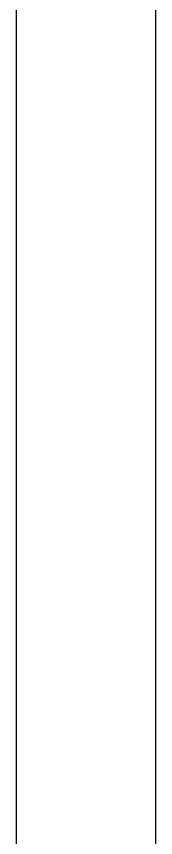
# Model space of a CAD drawing. Header units: feet. Extents: x 3387903 to 3402123, y -5461245 to -5443363.
# Drawn here: x 3390553 to 3390653, y -5444254 to -5443664 of the extents above; entities that cross this region are included whole.
import ezdxf

# ---------------------------------------------------------------- set-up
doc = ezdxf.new("R2010")
doc.units = ezdxf.units.FT
doc.header["$LTSCALE"] = 33
doc.header["$MEASUREMENT"] = 0
doc.layers.add('LENS-PARTITION', color=21, linetype='Continuous', lineweight=25)

msp = doc.modelspace()

# ---------------------------------------------------------------- linework, layer by layer
at = {"layer": 'LENS-PARTITION'}
msp.add_lwpolyline([(3390653.089832961, -5443612.956978897), (3390653.089832961, -5445212.956978897), (3390553.089832961, -5445212.956978897), (3390553.089832961, -5443612.956978897)], close=True, dxfattribs=at)

doc.saveas('drawing.dxf')
